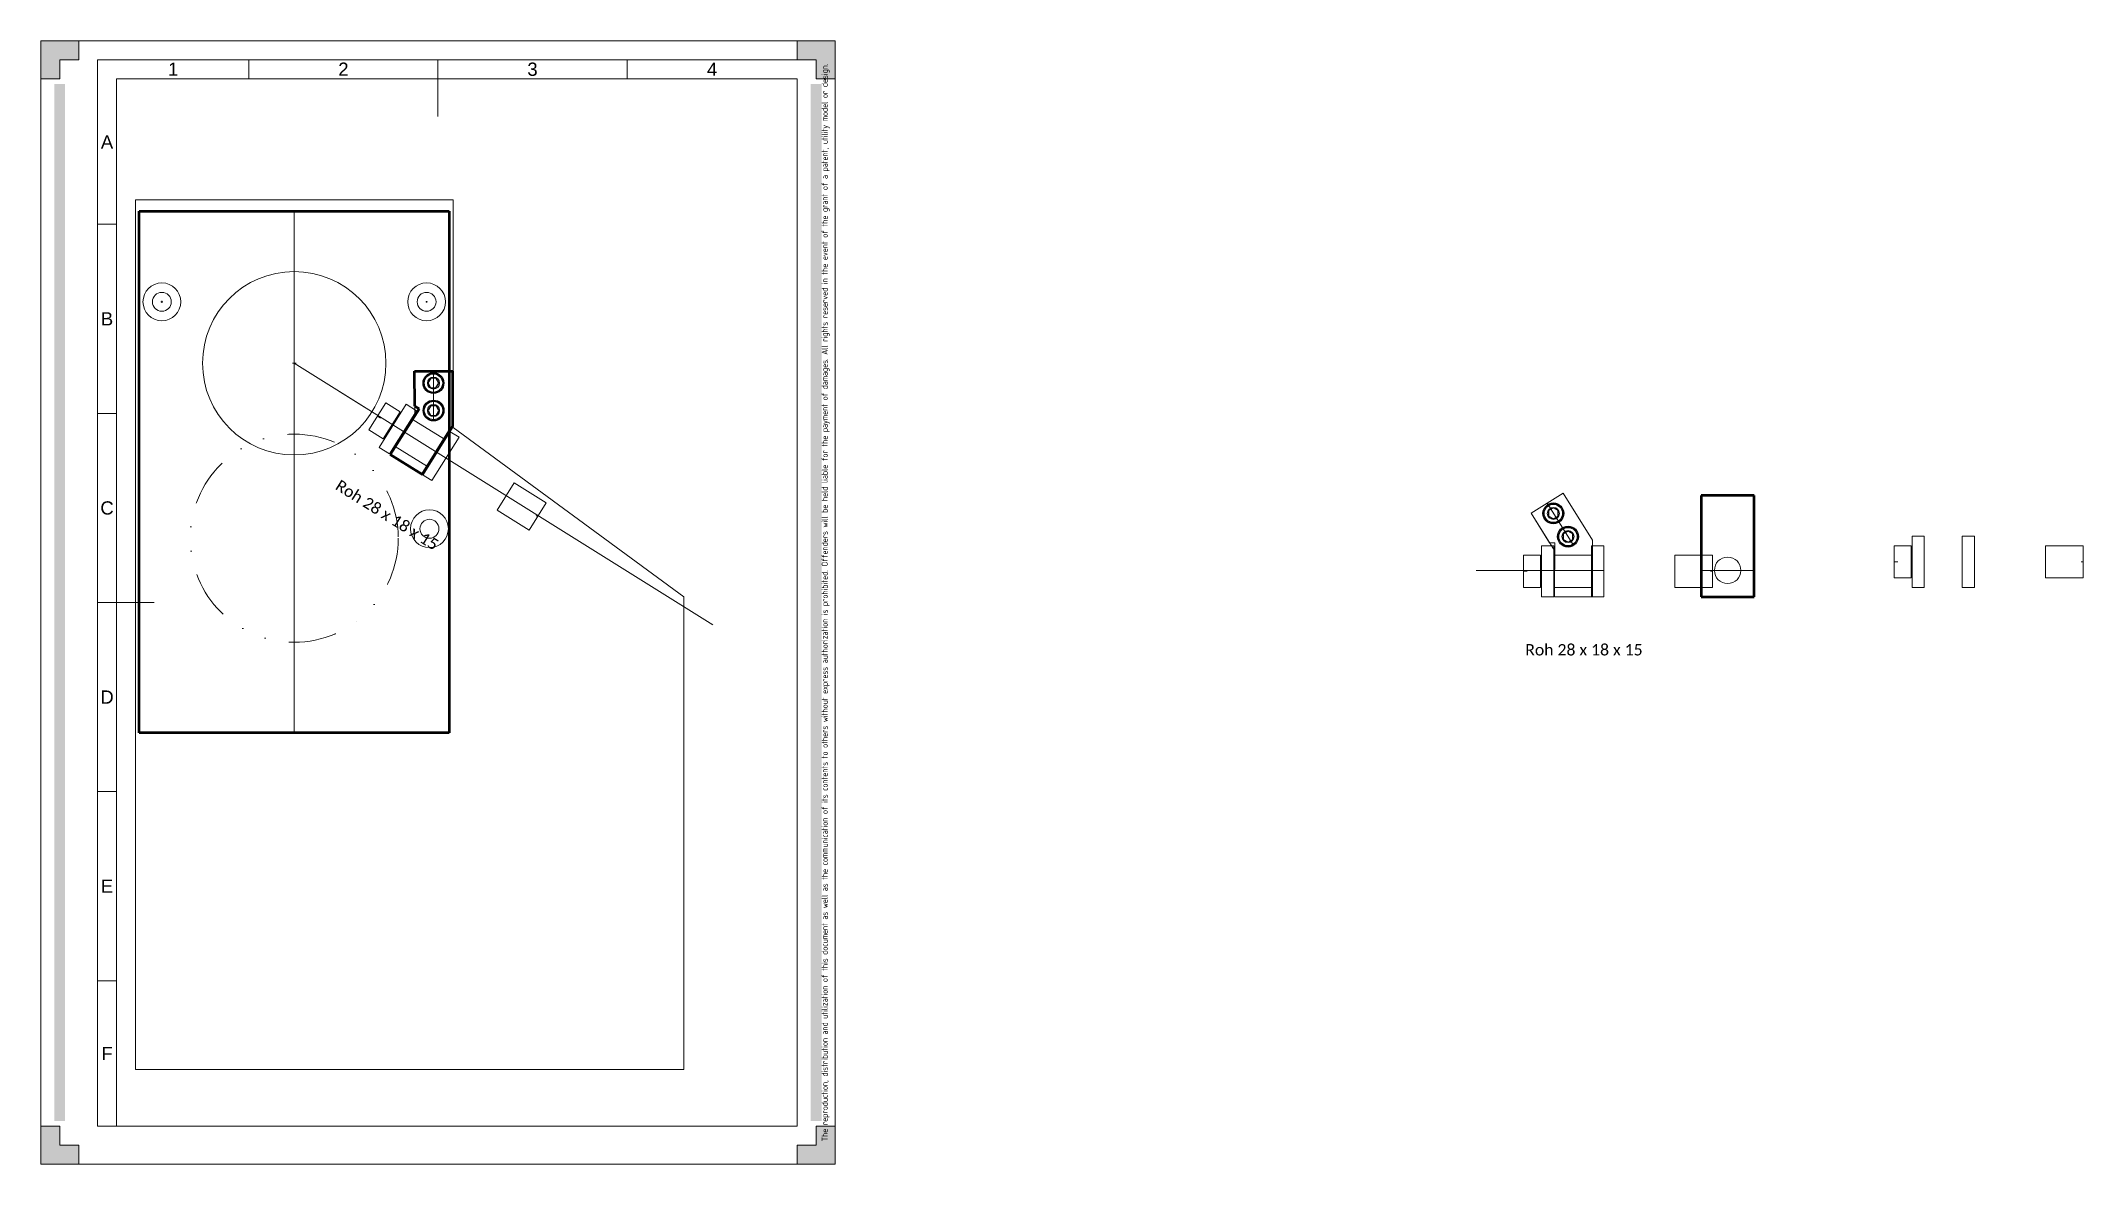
# Model space of a CAD drawing. Header units: millimetres. Extents: x 0 to 540, y 0 to 297.
import ezdxf
from ezdxf.enums import TextEntityAlignment as Align

# ---------------------------------------------------------------- set-up
doc = ezdxf.new("R2010")
doc.units = ezdxf.units.MM
doc.linetypes.add('DIVIDE', pattern=[31.75, 12.7, -6.35, 0, -6.35, 0, -6.35])
doc.layers.get('0').update_dxf_attribs({"lineweight": 50, "true_color": 0xffffff})
for name, color, linetype, lineweight, true_color in [('Bemassung', 5, 'Continuous', 13, 0x0000ff), ('Bohrung', 253, 'Continuous', 13, 0xa0a0a4), ('Bohrung verdeckt', 253, 'DIVIDE', 13, 0xa0a0a4), ('Center', 1, 'Continuous', 13, 0xff0000), ('Gehäuseabdeckung_links', 1, 'Continuous', 13, 0xff0000), ('Innenabdeckung', 30, 'Continuous', 50, 0xff7f00), ('Schrauben', 178, 'Continuous', 13, 0x000000), ('Sensor ... Sensorend', 216, 'Continuous', 13, 0x800080), ('Sensor ... SensorMutter', 3, 'Continuous', 13, 0x00ff00), ('Zeichnungsrahmen', 3, 'Continuous', 0, 0x00ff00)]:
    doc.layers.add(name, color=color, linetype=linetype, lineweight=lineweight, true_color=true_color)
doc.layers.add('NULL', color=4, linetype='Continuous', true_color=0x00ffff)
doc.styles.add('textstyle11', font='')
doc.styles.add('textstyle12', font='')
doc.styles.add('textstyle13', font='')
doc.styles.add('textstyle14', font='')
doc.styles.add('textstyle15', font='')
doc.styles.add('textstyle16', font='')
doc.styles.add('textstyle17', font='')
doc.styles.add('textstyle18', font='')
doc.styles.add('textstyle19', font='isocp')
doc.styles.add('textstyle20', font='')
doc.styles.add('textstyle21', font='')
doc.styles.add('textstyle22', font='')
doc.styles.get('textstyle11').set_extended_font_data('Arial')
doc.styles.get('textstyle12').set_extended_font_data('Arial')
doc.styles.get('textstyle13').set_extended_font_data('Arial')
doc.styles.get('textstyle14').set_extended_font_data('Arial')
doc.styles.get('textstyle15').set_extended_font_data('Arial')
doc.styles.get('textstyle16').set_extended_font_data('Arial')
doc.styles.get('textstyle17').set_extended_font_data('Arial')
doc.styles.get('textstyle18').set_extended_font_data('Arial')
doc.styles.get('textstyle20').set_extended_font_data('Arial')
doc.styles.get('textstyle21').set_extended_font_data('Arial')
doc.styles.get('textstyle22').set_extended_font_data('Carlito')

# ---------------------------------------------------------------- blocks, each defined once
blk = doc.blocks.new('DIN-A4-Zeichnungsrahmen')
at = {"layer": 'Zeichnungsrahmen'}
for points in [[(10, 292), (10, 297), (0, 297), (0, 287), (5, 287), (5, 292)], [(200, 292), (200, 297), (210, 297), (210, 287), (205, 287), (205, 292)]]:
    blk.add_hatch(color=256, dxfattribs=at).paths.add_polyline_path(points, flags=0)
h = blk.add_hatch(color=256, dxfattribs=at)
h.paths.add_polyline_path([(10, 5), (5, 5), (5, 10), (0, 10), (0, 0), (10, 0)], flags=0)
h.paths.add_polyline_path([(203.57, 11.43), (203.57, 285.57), (206.43, 285.57), (206.43, 11.43)], flags=0)
h = blk.add_hatch(color=256, dxfattribs=at)
h.paths.add_polyline_path([(200, 5), (205, 5), (205, 10), (210, 10), (210, 0), (200, 0)], flags=0)
h.paths.add_polyline_path([(6.43, 11.43), (6.43, 285.57), (3.57, 285.57), (3.57, 11.43)], flags=0)
for p, q in [((210, 297), (0, 297)), ((0, 297), (0, 0)), ((20, 292), (15, 292)), ((15, 10), (15, 292)), ((200, 292), (20, 292)), ((55, 292), (55, 287)), ((155, 292), (155, 287)), ((210, 0), (210, 297)), ((15, 248.5), (20, 248.5)), ((15, 198.5), (20, 198.5)), ((15, 98.5), (20, 98.5)), ((15, 48.5), (20, 48.5)), ((15, 10), (20, 10)), ((0, 0), (210, 0))]:
    blk.add_line(p, q, dxfattribs=at)
at = {"layer": 'Zeichnungsrahmen', "color": 7, "true_color": 0xffffff}
for p, q in [((105, 292), (105, 277)), ((20, 287), (200, 287)), ((20, 287), (20, 10)), ((200, 10), (200, 287)), ((15, 148.5), (30, 148.5)), ((20, 10), (200, 10))]:
    blk.add_line(p, q, dxfattribs=at)
at = {"layer": 'Zeichnungsrahmen'}
for points in [[(0, 287), (5, 287), (5, 292), (10, 292), (10, 297)], [(210, 287), (205, 287), (205, 292), (200, 292), (200, 297)], [(0, 10), (5, 10), (5, 5), (10, 5), (10, 0)], [(210, 10), (205, 10), (205, 5), (200, 5), (200, 0)]]:
    blk.add_lwpolyline(points, dxfattribs=at)
for s, style, p in [('1', 'textstyle11', (35, 289.5)), ('2', 'textstyle12', (80, 289.5)), ('3', 'textstyle13', (130, 289.5)), ('4', 'textstyle14', (177.5, 289.5)), ('A', 'textstyle18', (17.5, 270.25)), ('B', 'textstyle17', (17.5, 223.5)), ('C', 'textstyle16', (17.5, 173.5)), ('D', 'textstyle15', (17.5, 123.5)), ('E', 'textstyle20', (17.5, 73.5)), ('F', 'textstyle21', (17.5, 29.25))]:
    blk.add_text(s, height=3.5, dxfattribs=dict(at, style=style)).set_placement(p, align=Align.MIDDLE_CENTER)
at = {"layer": 'Zeichnungsrahmen', "insert": (207.5, 148.5), "char_height": 1.6, "width": 490.6779, "attachment_point": 5, "rotation": 90, "style": 'textstyle19'}
blk.add_mtext('{\\T0.95;The reproduction, distribution and utilization of this document as well as the communication of its contents to others without express authorization is prohibited. Offenders will be held liable for the payment of damages. All rights reserved in the event of the grant of a patent, utility model or design.}', dxfattribs=at)
blk = doc.blocks.new('Innenabdeckung')
at = {"layer": 'Bohrung'}
for centre, radius in [((41, 97.75), 24.25), ((6, 114), 2.5), ((76, 114), 2.5), ((76.75, 54), 5), ((76.75, 54), 2.5)]:
    blk.add_circle(centre, radius, dxfattribs=at)
at = {"layer": 'Bohrung verdeckt'}
blk.add_circle((41, 51.5), 27.5, dxfattribs=at)
at = {"layer": 'Center'}
for p, q in [((5.75, 114), (6.25, 114)), ((6, 114.25), (6, 113.75)), ((76.2, 114), (75.8, 114)), ((76, 114.15), (76, 113.85)), ((41.5, 97.75), (40.5, 97.75)), ((41, 98.25), (41, 97.25)), ((41, 97.75), (41.5, 97.75))]:
    blk.add_line(p, q, dxfattribs=at)
at = {"layer": 'Innenabdeckung'}
for p, q in [((0, 138), (82, 138)), ((0, 0), (0, 138)), ((82, 138), (82, 0)), ((82, 0), (0, 0))]:
    blk.add_line(p, q, dxfattribs=at)
at = {"layer": 'Zeichnungsrahmen'}
blk.add_line((41, 138), (41, 0), dxfattribs=at)
blk = doc.blocks.new('Aussenabdeckung')
at = {"layer": 'Bohrung'}
for centre, radius in [((7, 203), 5), ((7, 203), 2.5), ((77, 203), 5), ((77, 203), 2.5)]:
    blk.add_circle(centre, radius, dxfattribs=at)
at = {"layer": 'Gehäuseabdeckung_links'}
for p, q in [((0, 0), (0, 230)), ((0, 230), (84, 230)), ((84, 230), (84, 171)), ((84, 171), (84, 169.75)), ((84, 169.75), (145, 125)), ((145, 121), (145, 125)), ((145, 0), (145, 121)), ((145, 0), (0, 0))]:
    blk.add_line(p, q, dxfattribs=at)
blk = doc.blocks.new('Din912Kopf')
at = {"layer": 'NULL', "color": 4, "linetype": 'Continuous', "true_color": 0x00ffff}
for p, q in [((-1.25, 2.165064), (-2.5, 1.443376)), ((-2.5, 1.443376), (-2.5, 0)), ((-2.5, 0), (-1.25, -0.721688)), ((0, 1.443376), (-1.25, 2.165064)), ((-1.25, -0.721688), (0, 0)), ((0, 0), (0, 1.443376))]:
    blk.add_line(p, q, dxfattribs=at)
blk.add_circle((-1.25, 0.721688), 2.75, dxfattribs=at)
at = {"layer": 'NULL', "color": 2, "linetype": 'Continuous', "true_color": 0xffff00}
blk.add_circle((-1.25, 0.721688), 2.45, dxfattribs=at)
blk = doc.blocks.new('M3_DIN912_t')
blk.add_blockref('Din912Kopf', (1.25, -0.721688))
blk = doc.blocks.new('SensorM8')
at = {"layer": 'Center'}
for p, q in [((0, 4.25), (1, 4.25)), ((50, 4.25), (49.5, 4.25))]:
    blk.add_line(p, q, dxfattribs=at)
at = {"layer": 'Sensor ... Sensorend'}
for p, q in [((0, 8.5), (0, 0)), ((4.5, 8.5), (0, 8.5)), ((4.5, 0), (4.5, 8.5)), ((50, 8.5), (40, 8.5)), ((40, 8.5), (40, 0)), ((50, 0), (50, 8.5)), ((0, 0), (4.5, 0)), ((40, 0), (50, 0))]:
    blk.add_line(p, q, dxfattribs=at)
at = {"layer": 'Sensor ... SensorMutter'}
for p, q in [((4.75, 11), (4.75, -2.5)), ((8, 11), (4.75, 11)), ((8, -2.5), (8, 11)), ((18, 11), (18, -2.5)), ((21.25, 11), (18, 11)), ((21.25, -2.5), (21.25, 11)), ((4.75, -2.5), (8, -2.5)), ((18, -2.5), (21.25, -2.5))]:
    blk.add_line(p, q, dxfattribs=at)
blk = doc.blocks.new('Sensorhalter')
for p, q in [((-3.49, 22.13), (4.99, 27.42)), ((4.99, 27.42), (12.75, 15)), ((1.44, 14.27), (-3.49, 22.13)), ((1.44, 14.27), (2.79, 14.27)), ((2.75, 0), (2.79, 14.27)), ((12.75, 0), (12.75, 15)), ((2.75, 0), (11.75, 0)), ((11.75, 0), (12.75, 0))]:
    blk.add_line(p, q)
at = {"layer": 'Bohrung'}
for p, q in [((2.5, 11), (12.75, 11)), ((2.76, 2.5), (12.75, 2.5))]:
    blk.add_line(p, q, dxfattribs=at)
for centre in [(2.42, 22.06), (6.29, 15.92)]:
    blk.add_circle(centre, 1.6, dxfattribs=at)
at = {"layer": 'Bohrung verdeckt'}
blk.add_line((-3.49, 22.13), (2.75, 12.25), dxfattribs=at)
at = {"layer": 'Center'}
for p, q in [((0.75, 24.77), (7.56, 13.88)), ((0, 7), (-18, 7)), ((0, 7), (15.75, 7))]:
    blk.add_line(p, q, dxfattribs=at)
at = {"layer": 'Schrauben'}
for p in [(2.42, 22.06), (6.29, 15.92)]:
    blk.add_blockref('M3_DIN912_t', p, dxfattribs=at)
at = {"layer": 'Sensor ... SensorMutter'}
blk.add_blockref('SensorM8', (-5.5, 2.5), dxfattribs=at)
at = {"layer": 'Bemassung', "insert": (-5, -12.5), "char_height": 1, "attachment_point": 1, "style": 'textstyle22'}
blk.add_mtext('\\H3;Roh 28 x 18 x 15', dxfattribs=at)

msp = doc.modelspace()

# ---------------------------------------------------------------- linework, layer by layer
for p, q in [((453, 176.75), (439, 176.75)), ((439, 176.75), (439, 150)), ((453, 150), (453, 176.75)), ((439, 150), (453, 150))]:
    msp.add_line(p, q)
at = {"layer": 'Bohrung'}
msp.add_circle((446, 157), 3.5, dxfattribs=at)
at = {"layer": 'Center'}
for p, q in [((67, 211.75), (177.64, 142.61)), ((453, 157), (439, 157))]:
    msp.add_line(p, q, dxfattribs=at)
at = {"layer": 'Sensor ... SensorMutter'}
for p, q in [((494.75, 166), (498, 166)), ((498, 166), (498, 152.5)), ((498, 152.5), (494.75, 152.5))]:
    msp.add_line(p, q, dxfattribs=at)

# ---------------------------------------------------------------- block references
for name, p in [('DIN-A4-Zeichnungsrahmen', (0, 0)), ('SensorM8', (490, 155))]:
    msp.add_blockref(name, p)
at = {"rotation": 328}
msp.add_blockref('Sensorhalter', (90.06, 189.09), dxfattribs=at)
at = {"layer": 'Center'}
for name, p in [('Innenabdeckung', (26, 114)), ('Sensorhalter', (397.5, 150))]:
    msp.add_blockref(name, p, dxfattribs=at)
at = {"layer": 'Gehäuseabdeckung_links'}
msp.add_blockref('Aussenabdeckung', (25, 25), dxfattribs=at)

doc.saveas('drawing.dxf')
